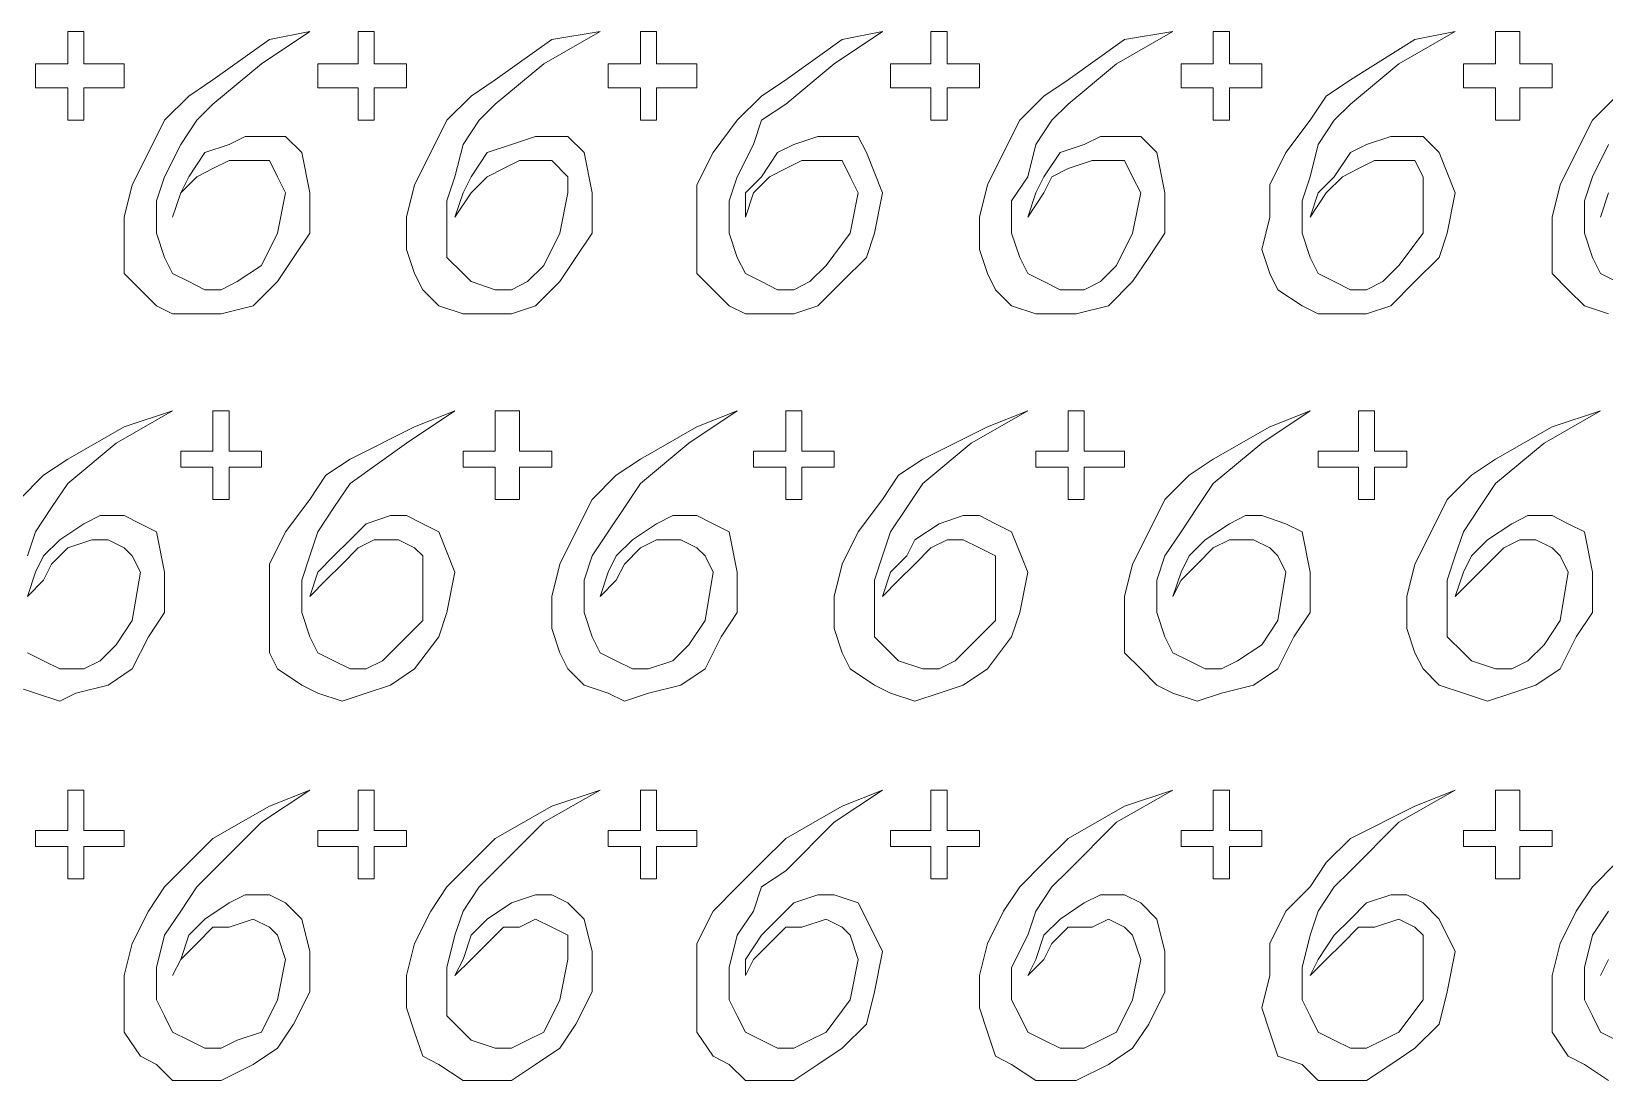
# Model space of a CAD drawing. Extents: x -66030 to 95157, y -13132 to 45879.
# Drawn here: x -6570 to -5809, y 24817 to 25325 of the extents above; entities that cross this region are included whole.
import ezdxf

# ---------------------------------------------------------------- set-up
doc = ezdxf.new("R2010")
doc.units = 0
doc.header["$LTSCALE"] = 100
doc.header["$MEASUREMENT"] = 0
doc.layers.get('0').update_dxf_attribs({"linetype": 'CONTINUOUS'})

msp = doc.modelspace()

# ---------------------------------------------------------------- linework, layer by layer
at = {"lineweight": 0}
for points in [[(-6568.48, 25309.63), (-6560.66, 25309.63), (-6552.85, 25309.63), (-6552.85, 25317.44), (-6552.85, 25325.26), (-6548.95, 25325.26), (-6545.04, 25325.26), (-6545.04, 25317.44), (-6545.04, 25309.63), (-6533.32, 25309.63), (-6525.51, 25309.63), (-6525.51, 25305.73), (-6525.51, 25297.91), (-6533.32, 25297.91), (-6545.04, 25297.91), (-6545.04, 25290.1), (-6545.04, 25282.29), (-6548.95, 25282.29), (-6552.85, 25282.29), (-6552.85, 25290.1), (-6552.85, 25297.91), (-6560.66, 25297.91), (-6568.48, 25297.91), (-6568.48, 25305.73), (-6568.48, 25309.63)], [(-6502.07, 25235.42), (-6498.17, 25247.14), (-6490.36, 25254.95), (-6482.54, 25258.85), (-6474.73, 25262.76), (-6463.02, 25262.76), (-6455.2, 25262.76), (-6451.3, 25254.95), (-6447.39, 25247.14), (-6451.3, 25227.61), (-6459.11, 25211.98), (-6470.83, 25204.17), (-6478.64, 25200.26), (-6486.45, 25200.26), (-6494.26, 25204.17), (-6502.07, 25208.08), (-6505.98, 25215.89), (-6509.89, 25227.61), (-6509.89, 25243.23), (-6505.98, 25254.95), (-6498.17, 25270.57), (-6490.36, 25282.29), (-6482.54, 25290.1), (-6459.11, 25309.63), (-6435.67, 25325.26), (-6455.2, 25321.35), (-6482.54, 25301.82), (-6494.26, 25294.01), (-6505.98, 25282.29), (-6513.79, 25266.67), (-6521.6, 25251.04), (-6525.51, 25235.42), (-6525.51, 25219.79), (-6525.51, 25208.08), (-6517.7, 25200.26), (-6509.89, 25192.45), (-6502.07, 25188.55), (-6490.36, 25188.55), (-6478.64, 25188.55), (-6463.02, 25192.45), (-6451.3, 25204.17), (-6443.49, 25215.89), (-6435.67, 25227.61), (-6435.67, 25247.14), (-6439.58, 25266.67), (-6447.39, 25274.48), (-6455.2, 25274.48), (-6466.92, 25274.48), (-6474.73, 25270.57), (-6486.45, 25266.67), (-6494.26, 25254.95), (-6498.17, 25247.14), (-6502.07, 25235.42)], [(-6431.77, 25309.63), (-6420.05, 25309.63), (-6412.24, 25309.63), (-6412.24, 25317.44), (-6412.24, 25325.26), (-6408.33, 25325.26), (-6404.43, 25325.26), (-6404.43, 25317.44), (-6404.43, 25309.63), (-6396.61, 25309.63), (-6388.8, 25309.63), (-6388.8, 25305.73), (-6388.8, 25297.91), (-6396.61, 25297.91), (-6404.43, 25297.91), (-6404.43, 25290.1), (-6404.43, 25282.29), (-6408.33, 25282.29), (-6412.24, 25282.29), (-6412.24, 25290.1), (-6412.24, 25297.91), (-6420.05, 25297.91), (-6431.77, 25297.91), (-6431.77, 25305.73), (-6431.77, 25309.63)], [(-6365.37, 25235.42), (-6357.55, 25247.14), (-6349.74, 25254.95), (-6341.93, 25258.85), (-6334.12, 25262.76), (-6326.31, 25262.76), (-6318.49, 25262.76), (-6310.68, 25254.95), (-6310.68, 25247.14), (-6314.59, 25227.61), (-6322.4, 25211.98), (-6330.21, 25204.17), (-6338.02, 25200.26), (-6345.84, 25200.26), (-6357.55, 25204.17), (-6361.46, 25208.08), (-6369.27, 25215.89), (-6369.27, 25227.61), (-6369.27, 25243.23), (-6365.37, 25254.95), (-6361.46, 25270.57), (-6353.65, 25282.29), (-6345.84, 25290.1), (-6322.4, 25309.63), (-6295.06, 25325.26), (-6318.49, 25321.35), (-6345.84, 25301.82), (-6357.55, 25294.01), (-6369.27, 25282.29), (-6377.08, 25266.67), (-6384.9, 25251.04), (-6388.8, 25235.42), (-6388.8, 25219.79), (-6384.9, 25208.08), (-6380.99, 25200.26), (-6373.18, 25192.45), (-6361.46, 25188.55), (-6349.74, 25188.55), (-6338.02, 25188.55), (-6326.31, 25192.45), (-6314.59, 25204.17), (-6306.78, 25215.89), (-6298.96, 25227.61), (-6298.96, 25247.14), (-6302.87, 25266.67), (-6310.68, 25274.48), (-6318.49, 25274.48), (-6326.31, 25274.48), (-6338.02, 25270.57), (-6349.74, 25266.67), (-6357.55, 25254.95), (-6361.46, 25247.14), (-6365.37, 25235.42)], [(-6291.15, 25309.63), (-6283.34, 25309.63), (-6275.53, 25309.63), (-6275.53, 25317.44), (-6275.53, 25325.26), (-6271.62, 25325.26), (-6267.72, 25325.26), (-6267.72, 25317.44), (-6267.72, 25309.63), (-6259.9, 25309.63), (-6248.19, 25309.63), (-6248.19, 25305.73), (-6248.19, 25297.91), (-6259.9, 25297.91), (-6267.72, 25297.91), (-6267.72, 25290.1), (-6267.72, 25282.29), (-6271.62, 25282.29), (-6275.53, 25282.29), (-6275.53, 25290.1), (-6275.53, 25297.91), (-6283.34, 25297.91), (-6291.15, 25297.91), (-6291.15, 25305.73), (-6291.15, 25309.63)], [(-6224.75, 25235.42), (-6220.85, 25247.14), (-6213.03, 25254.95), (-6205.22, 25258.85), (-6197.41, 25262.76), (-6185.69, 25262.76), (-6177.88, 25262.76), (-6173.97, 25254.95), (-6170.07, 25247.14), (-6173.97, 25227.61), (-6185.69, 25211.98), (-6193.5, 25204.17), (-6201.32, 25200.26), (-6209.13, 25200.26), (-6216.94, 25204.17), (-6224.75, 25208.08), (-6228.66, 25215.89), (-6232.56, 25227.61), (-6232.56, 25243.23), (-6228.66, 25254.95), (-6220.85, 25270.57), (-6216.94, 25282.29), (-6205.22, 25290.1), (-6181.79, 25309.63), (-6158.35, 25325.26), (-6177.88, 25321.35), (-6205.22, 25301.82), (-6216.94, 25294.01), (-6228.66, 25282.29), (-6240.37, 25266.67), (-6248.19, 25251.04), (-6248.19, 25235.42), (-6248.19, 25219.79), (-6248.19, 25208.08), (-6240.37, 25200.26), (-6232.56, 25192.45), (-6224.75, 25188.55), (-6213.03, 25188.55), (-6201.32, 25188.55), (-6189.6, 25192.45), (-6177.88, 25204.17), (-6166.16, 25215.89), (-6162.26, 25227.61), (-6158.35, 25247.14), (-6166.16, 25266.67), (-6170.07, 25274.48), (-6181.79, 25274.48), (-6189.6, 25274.48), (-6201.32, 25270.57), (-6209.13, 25266.67), (-6216.94, 25254.95), (-6224.75, 25247.14), (-6224.75, 25235.42)], [(-6154.44, 25309.63), (-6146.63, 25309.63), (-6134.91, 25309.63), (-6134.91, 25317.44), (-6134.91, 25325.26), (-6131.01, 25325.26), (-6127.1, 25325.26), (-6127.1, 25317.44), (-6127.1, 25309.63), (-6119.29, 25309.63), (-6111.48, 25309.63), (-6111.48, 25305.73), (-6111.48, 25297.91), (-6119.29, 25297.91), (-6127.1, 25297.91), (-6127.1, 25290.1), (-6127.1, 25282.29), (-6131.01, 25282.29), (-6134.91, 25282.29), (-6134.91, 25290.1), (-6134.91, 25297.91), (-6146.63, 25297.91), (-6154.44, 25297.91), (-6154.44, 25305.73), (-6154.44, 25309.63)], [(-6088.04, 25235.42), (-6080.23, 25247.14), (-6076.32, 25254.95), (-6068.51, 25258.85), (-6056.79, 25262.76), (-6048.98, 25262.76), (-6041.17, 25262.76), (-6037.26, 25254.95), (-6033.36, 25247.14), (-6037.26, 25227.61), (-6045.08, 25211.98), (-6052.89, 25204.17), (-6060.7, 25200.26), (-6072.42, 25200.26), (-6080.23, 25204.17), (-6088.04, 25208.08), (-6091.95, 25215.89), (-6095.85, 25227.61), (-6095.85, 25243.23), (-6088.04, 25254.95), (-6084.14, 25270.57), (-6076.32, 25282.29), (-6068.51, 25290.1), (-6045.08, 25309.63), (-6017.73, 25325.26), (-6041.17, 25321.35), (-6068.51, 25301.82), (-6080.23, 25294.01), (-6091.95, 25282.29), (-6099.76, 25266.67), (-6107.57, 25251.04), (-6111.48, 25235.42), (-6111.48, 25219.79), (-6107.57, 25208.08), (-6103.67, 25200.26), (-6095.85, 25192.45), (-6084.14, 25188.55), (-6076.32, 25188.55), (-6064.61, 25188.55), (-6048.98, 25192.45), (-6037.26, 25204.17), (-6029.45, 25215.89), (-6021.64, 25227.61), (-6021.64, 25247.14), (-6025.55, 25266.67), (-6033.36, 25274.48), (-6041.17, 25274.48), (-6052.89, 25274.48), (-6060.7, 25270.57), (-6072.42, 25266.67), (-6080.23, 25254.95), (-6084.14, 25247.14), (-6088.04, 25235.42)], [(-6013.83, 25309.63), (-6006.02, 25309.63), (-5998.2, 25309.63), (-5998.2, 25317.44), (-5998.2, 25325.26), (-5994.3, 25325.26), (-5990.39, 25325.26), (-5990.39, 25317.44), (-5990.39, 25309.63), (-5982.58, 25309.63), (-5974.77, 25309.63), (-5974.77, 25305.73), (-5974.77, 25297.91), (-5982.58, 25297.91), (-5990.39, 25297.91), (-5990.39, 25290.1), (-5990.39, 25282.29), (-5994.3, 25282.29), (-5998.2, 25282.29), (-5998.2, 25290.1), (-5998.2, 25297.91), (-6006.02, 25297.91), (-6013.83, 25297.91), (-6013.83, 25305.73), (-6013.83, 25309.63)], [(-5951.33, 25235.42), (-5943.52, 25247.14), (-5935.71, 25254.95), (-5927.9, 25258.85), (-5920.09, 25262.76), (-5908.37, 25262.76), (-5900.56, 25262.76), (-5896.65, 25254.95), (-5896.65, 25247.14), (-5896.65, 25227.61), (-5908.37, 25211.98), (-5916.18, 25204.17), (-5923.99, 25200.26), (-5931.8, 25200.26), (-5939.62, 25204.17), (-5947.43, 25208.08), (-5951.33, 25215.89), (-5955.24, 25227.61), (-5955.24, 25243.23), (-5951.33, 25254.95), (-5947.43, 25270.57), (-5939.62, 25282.29), (-5931.8, 25290.1), (-5908.37, 25309.63), (-5881.03, 25325.26), (-5900.56, 25321.35), (-5931.8, 25301.82), (-5943.52, 25294.01), (-5951.33, 25282.29), (-5963.05, 25266.67), (-5970.86, 25251.04), (-5970.86, 25235.42), (-5974.77, 25219.79), (-5970.86, 25208.08), (-5966.96, 25200.26), (-5955.24, 25192.45), (-5947.43, 25188.55), (-5935.71, 25188.55), (-5923.99, 25188.55), (-5912.27, 25192.45), (-5900.56, 25204.17), (-5888.84, 25215.89), (-5884.93, 25227.61), (-5881.03, 25247.14), (-5888.84, 25266.67), (-5896.65, 25274.48), (-5904.46, 25274.48), (-5912.27, 25274.48), (-5923.99, 25270.57), (-5931.8, 25266.67), (-5939.62, 25254.95), (-5947.43, 25247.14), (-5951.33, 25235.42)], [(-5877.12, 25309.63), (-5869.31, 25309.63), (-5861.5, 25309.63), (-5861.5, 25317.44), (-5861.5, 25325.26), (-5857.59, 25325.26), (-5849.78, 25325.26), (-5849.78, 25317.44), (-5849.78, 25309.63), (-5841.97, 25309.63), (-5834.15, 25309.63), (-5834.15, 25305.73), (-5834.15, 25297.91), (-5841.97, 25297.91), (-5849.78, 25297.91), (-5849.78, 25290.1), (-5849.78, 25282.29), (-5857.59, 25282.29), (-5861.5, 25282.29), (-5861.5, 25290.1), (-5861.5, 25297.91), (-5869.31, 25297.91), (-5877.12, 25297.91), (-5877.12, 25305.73), (-5877.12, 25309.63)], [(-6498.17, 25122.15), (-6490.36, 25122.15), (-6482.54, 25122.15), (-6482.54, 25133.86), (-6482.54, 25141.68), (-6478.64, 25141.68), (-6474.73, 25141.68), (-6474.73, 25133.86), (-6474.73, 25122.15), (-6466.92, 25122.15), (-6459.11, 25122.15), (-6459.11, 25118.24), (-6459.11, 25114.33), (-6466.92, 25114.33), (-6474.73, 25114.33), (-6474.73, 25106.52), (-6474.73, 25098.71), (-6478.64, 25098.71), (-6482.54, 25098.71), (-6482.54, 25106.52), (-6482.54, 25114.33), (-6490.36, 25114.33), (-6498.17, 25114.33), (-6498.17, 25118.24), (-6498.17, 25122.15)], [(-6435.67, 25051.84), (-6427.86, 25059.65), (-6420.05, 25067.46), (-6412.24, 25075.27), (-6404.43, 25079.18), (-6392.71, 25079.18), (-6384.9, 25075.27), (-6380.99, 25071.37), (-6380.99, 25063.56), (-6380.99, 25040.12), (-6392.71, 25028.4), (-6400.52, 25020.59), (-6408.33, 25016.68), (-6416.14, 25016.68), (-6423.96, 25020.59), (-6431.77, 25024.5), (-6435.67, 25032.31), (-6439.58, 25044.03), (-6439.58, 25059.65), (-6435.67, 25071.37), (-6431.77, 25083.09), (-6423.96, 25094.8), (-6416.14, 25106.52), (-6388.8, 25126.05), (-6365.37, 25141.68), (-6384.9, 25133.86), (-6416.14, 25118.24), (-6427.86, 25110.43), (-6435.67, 25098.71), (-6447.39, 25083.09), (-6455.2, 25067.46), (-6455.2, 25051.84), (-6455.2, 25036.21), (-6455.2, 25024.5), (-6451.3, 25016.68), (-6439.58, 25008.87), (-6431.77, 25004.97), (-6420.05, 25001.06), (-6408.33, 25004.97), (-6396.61, 25008.87), (-6384.9, 25016.68), (-6373.18, 25032.31), (-6369.27, 25044.03), (-6365.37, 25063.56), (-6373.18, 25083.09), (-6380.99, 25086.99), (-6388.8, 25090.9), (-6396.61, 25090.9), (-6408.33, 25086.99), (-6416.14, 25079.18), (-6423.96, 25071.37), (-6431.77, 25063.56), (-6435.67, 25051.84)], [(-6361.46, 25122.15), (-6353.65, 25122.15), (-6345.84, 25122.15), (-6345.84, 25133.86), (-6345.84, 25141.68), (-6338.02, 25141.68), (-6334.12, 25141.68), (-6334.12, 25133.86), (-6334.12, 25122.15), (-6326.31, 25122.15), (-6318.49, 25122.15), (-6318.49, 25118.24), (-6318.49, 25114.33), (-6326.31, 25114.33), (-6334.12, 25114.33), (-6334.12, 25106.52), (-6334.12, 25098.71), (-6338.02, 25098.71), (-6345.84, 25098.71), (-6345.84, 25106.52), (-6345.84, 25114.33), (-6353.65, 25114.33), (-6361.46, 25114.33), (-6361.46, 25118.24), (-6361.46, 25122.15)], [(-6295.06, 25051.84), (-6287.25, 25059.65), (-6283.34, 25067.46), (-6275.53, 25075.27), (-6267.72, 25079.18), (-6256, 25079.18), (-6248.19, 25075.27), (-6244.28, 25071.37), (-6240.37, 25063.56), (-6244.28, 25040.12), (-6252.09, 25028.4), (-6259.9, 25020.59), (-6271.62, 25016.68), (-6279.43, 25016.68), (-6287.25, 25020.59), (-6295.06, 25024.5), (-6298.96, 25032.31), (-6302.87, 25044.03), (-6302.87, 25059.65), (-6298.96, 25071.37), (-6291.15, 25083.09), (-6283.34, 25094.8), (-6275.53, 25106.52), (-6252.09, 25126.05), (-6228.66, 25141.68), (-6248.19, 25133.86), (-6275.53, 25118.24), (-6287.25, 25110.43), (-6298.96, 25098.71), (-6306.78, 25083.09), (-6314.59, 25067.46), (-6318.49, 25051.84), (-6318.49, 25036.21), (-6314.59, 25024.5), (-6310.68, 25016.68), (-6302.87, 25008.87), (-6291.15, 25004.97), (-6283.34, 25001.06), (-6271.62, 25004.97), (-6256, 25008.87), (-6244.28, 25016.68), (-6236.47, 25032.31), (-6228.66, 25044.03), (-6228.66, 25063.56), (-6232.56, 25083.09), (-6240.37, 25086.99), (-6248.19, 25090.9), (-6259.9, 25090.9), (-6267.72, 25086.99), (-6279.43, 25079.18), (-6287.25, 25071.37), (-6291.15, 25063.56), (-6295.06, 25051.84)], [(-6220.85, 25122.15), (-6213.03, 25122.15), (-6205.22, 25122.15), (-6205.22, 25133.86), (-6205.22, 25141.68), (-6201.32, 25141.68), (-6197.41, 25141.68), (-6197.41, 25133.86), (-6197.41, 25122.15), (-6189.6, 25122.15), (-6181.79, 25122.15), (-6181.79, 25118.24), (-6181.79, 25114.33), (-6189.6, 25114.33), (-6197.41, 25114.33), (-6197.41, 25106.52), (-6197.41, 25098.71), (-6201.32, 25098.71), (-6205.22, 25098.71), (-6205.22, 25106.52), (-6205.22, 25114.33), (-6213.03, 25114.33), (-6220.85, 25114.33), (-6220.85, 25118.24), (-6220.85, 25122.15)], [(-6158.35, 25051.84), (-6150.54, 25059.65), (-6142.73, 25067.46), (-6134.91, 25075.27), (-6127.1, 25079.18), (-6119.29, 25079.18), (-6111.48, 25075.27), (-6103.67, 25071.37), (-6103.67, 25063.56), (-6103.67, 25040.12), (-6115.38, 25028.4), (-6123.2, 25020.59), (-6131.01, 25016.68), (-6138.82, 25016.68), (-6150.54, 25020.59), (-6154.44, 25024.5), (-6162.26, 25032.31), (-6162.26, 25044.03), (-6162.26, 25059.65), (-6158.35, 25071.37), (-6154.44, 25083.09), (-6146.63, 25094.8), (-6138.82, 25106.52), (-6115.38, 25126.05), (-6088.04, 25141.68), (-6107.57, 25133.86), (-6138.82, 25118.24), (-6150.54, 25110.43), (-6158.35, 25098.71), (-6170.07, 25083.09), (-6177.88, 25067.46), (-6181.79, 25051.84), (-6181.79, 25036.21), (-6177.88, 25024.5), (-6173.97, 25016.68), (-6162.26, 25008.87), (-6154.44, 25004.97), (-6142.73, 25001.06), (-6131.01, 25004.97), (-6119.29, 25008.87), (-6107.57, 25016.68), (-6095.85, 25032.31), (-6091.95, 25044.03), (-6088.04, 25063.56), (-6095.85, 25083.09), (-6103.67, 25086.99), (-6111.48, 25090.9), (-6119.29, 25090.9), (-6131.01, 25086.99), (-6142.73, 25079.18), (-6146.63, 25071.37), (-6154.44, 25063.56), (-6158.35, 25051.84)], [(-6084.14, 25122.15), (-6076.32, 25122.15), (-6068.51, 25122.15), (-6068.51, 25133.86), (-6068.51, 25141.68), (-6064.61, 25141.68), (-6060.7, 25141.68), (-6060.7, 25133.86), (-6060.7, 25122.15), (-6048.98, 25122.15), (-6041.17, 25122.15), (-6041.17, 25118.24), (-6041.17, 25114.33), (-6048.98, 25114.33), (-6060.7, 25114.33), (-6060.7, 25106.52), (-6060.7, 25098.71), (-6064.61, 25098.71), (-6068.51, 25098.71), (-6068.51, 25106.52), (-6068.51, 25114.33), (-6076.32, 25114.33), (-6084.14, 25114.33), (-6084.14, 25118.24), (-6084.14, 25122.15)], [(-6017.73, 25051.84), (-6013.83, 25059.65), (-6006.02, 25067.46), (-5998.2, 25075.27), (-5990.39, 25079.18), (-5978.68, 25079.18), (-5970.86, 25075.27), (-5966.96, 25071.37), (-5963.05, 25063.56), (-5966.96, 25040.12), (-5974.77, 25028.4), (-5986.49, 25020.59), (-5994.3, 25016.68), (-6002.11, 25016.68), (-6009.92, 25020.59), (-6017.73, 25024.5), (-6021.64, 25032.31), (-6025.55, 25044.03), (-6025.55, 25059.65), (-6021.64, 25071.37), (-6013.83, 25083.09), (-6006.02, 25094.8), (-5998.2, 25106.52), (-5974.77, 25126.05), (-5951.33, 25141.68), (-5970.86, 25133.86), (-5998.2, 25118.24), (-6009.92, 25110.43), (-6021.64, 25098.71), (-6029.45, 25083.09), (-6037.26, 25067.46), (-6041.17, 25051.84), (-6041.17, 25036.21), (-6041.17, 25024.5), (-6033.36, 25016.68), (-6025.55, 25008.87), (-6017.73, 25004.97), (-6006.02, 25001.06), (-5994.3, 25004.97), (-5978.68, 25008.87), (-5966.96, 25016.68), (-5959.15, 25032.31), (-5951.33, 25044.03), (-5951.33, 25063.56), (-5955.24, 25083.09), (-5963.05, 25086.99), (-5974.77, 25090.9), (-5982.58, 25090.9), (-5990.39, 25086.99), (-6002.11, 25079.18), (-6009.92, 25071.37), (-6013.83, 25063.56), (-6017.73, 25051.84)], [(-5947.43, 25122.15), (-5935.71, 25122.15), (-5927.9, 25122.15), (-5927.9, 25133.86), (-5927.9, 25141.68), (-5923.99, 25141.68), (-5920.09, 25141.68), (-5920.09, 25133.86), (-5920.09, 25122.15), (-5912.27, 25122.15), (-5904.46, 25122.15), (-5904.46, 25118.24), (-5904.46, 25114.33), (-5912.27, 25114.33), (-5920.09, 25114.33), (-5920.09, 25106.52), (-5920.09, 25098.71), (-5923.99, 25098.71), (-5927.9, 25098.71), (-5927.9, 25106.52), (-5927.9, 25114.33), (-5935.71, 25114.33), (-5947.43, 25114.33), (-5947.43, 25118.24), (-5947.43, 25122.15)], [(-5881.03, 25051.84), (-5873.21, 25059.65), (-5865.4, 25067.46), (-5857.59, 25075.27), (-5849.78, 25079.18), (-5841.97, 25079.18), (-5834.15, 25075.27), (-5830.25, 25071.37), (-5826.34, 25063.56), (-5830.25, 25040.12), (-5838.06, 25028.4), (-5845.87, 25020.59), (-5853.68, 25016.68), (-5861.5, 25016.68), (-5873.21, 25020.59), (-5877.12, 25024.5), (-5884.93, 25032.31), (-5884.93, 25044.03), (-5884.93, 25059.65), (-5881.03, 25071.37), (-5877.12, 25083.09), (-5869.31, 25094.8), (-5861.5, 25106.52), (-5838.06, 25126.05), (-5810.72, 25141.68), (-5834.15, 25133.86), (-5861.5, 25118.24), (-5873.21, 25110.43), (-5884.93, 25098.71), (-5892.74, 25083.09), (-5900.56, 25067.46), (-5904.46, 25051.84), (-5904.46, 25036.21), (-5900.56, 25024.5), (-5896.65, 25016.68), (-5888.84, 25008.87), (-5877.12, 25004.97), (-5865.4, 25001.06), (-5853.68, 25004.97), (-5841.97, 25008.87), (-5830.25, 25016.68), (-5822.44, 25032.31), (-5814.62, 25044.03), (-5814.62, 25063.56), (-5818.53, 25083.09), (-5826.34, 25086.99), (-5834.15, 25090.9), (-5845.87, 25090.9), (-5853.68, 25086.99), (-5865.4, 25079.18), (-5873.21, 25071.37), (-5877.12, 25063.56), (-5881.03, 25051.84)], [(-6568.48, 24938.57), (-6560.66, 24938.57), (-6552.85, 24938.57), (-6552.85, 24946.38), (-6552.85, 24958.09), (-6548.95, 24958.09), (-6545.04, 24958.09), (-6545.04, 24946.38), (-6545.04, 24938.57), (-6533.32, 24938.57), (-6525.51, 24938.57), (-6525.51, 24934.66), (-6525.51, 24930.75), (-6533.32, 24930.75), (-6545.04, 24930.75), (-6545.04, 24922.94), (-6545.04, 24915.13), (-6548.95, 24915.13), (-6552.85, 24915.13), (-6552.85, 24922.94), (-6552.85, 24930.75), (-6560.66, 24930.75), (-6568.48, 24930.75), (-6568.48, 24934.66), (-6568.48, 24938.57)], [(-6502.07, 24868.26), (-6498.17, 24876.07), (-6490.36, 24883.88), (-6482.54, 24891.69), (-6474.73, 24891.69), (-6463.02, 24895.6), (-6455.2, 24891.69), (-6451.3, 24887.79), (-6447.39, 24876.07), (-6451.3, 24856.54), (-6459.11, 24840.92), (-6470.83, 24837.01), (-6478.64, 24833.1), (-6486.45, 24833.1), (-6494.26, 24837.01), (-6502.07, 24840.92), (-6505.98, 24848.73), (-6509.89, 24856.54), (-6509.89, 24872.16), (-6505.98, 24887.79), (-6498.17, 24899.51), (-6490.36, 24911.22), (-6482.54, 24919.04), (-6459.11, 24942.47), (-6435.67, 24958.09), (-6455.2, 24950.28), (-6482.54, 24934.66), (-6494.26, 24922.94), (-6505.98, 24911.22), (-6513.79, 24899.51), (-6521.6, 24883.88), (-6525.51, 24868.26), (-6525.51, 24852.63), (-6525.51, 24840.92), (-6517.7, 24829.2), (-6509.89, 24825.29), (-6502.07, 24817.48), (-6490.36, 24817.48), (-6478.64, 24817.48), (-6463.02, 24825.29), (-6451.3, 24833.1), (-6443.49, 24844.82), (-6435.67, 24860.45), (-6435.67, 24879.98), (-6439.58, 24895.6), (-6447.39, 24903.41), (-6455.2, 24907.32), (-6466.92, 24907.32), (-6474.73, 24903.41), (-6486.45, 24895.6), (-6494.26, 24887.79), (-6498.17, 24876.07), (-6502.07, 24868.26)], [(-6431.77, 24938.57), (-6420.05, 24938.57), (-6412.24, 24938.57), (-6412.24, 24946.38), (-6412.24, 24958.09), (-6408.33, 24958.09), (-6404.43, 24958.09), (-6404.43, 24946.38), (-6404.43, 24938.57), (-6396.61, 24938.57), (-6388.8, 24938.57), (-6388.8, 24934.66), (-6388.8, 24930.75), (-6396.61, 24930.75), (-6404.43, 24930.75), (-6404.43, 24922.94), (-6404.43, 24915.13), (-6408.33, 24915.13), (-6412.24, 24915.13), (-6412.24, 24922.94), (-6412.24, 24930.75), (-6420.05, 24930.75), (-6431.77, 24930.75), (-6431.77, 24934.66), (-6431.77, 24938.57)], [(-6365.37, 24868.26), (-6357.55, 24876.07), (-6349.74, 24883.88), (-6341.93, 24891.69), (-6334.12, 24891.69), (-6326.31, 24895.6), (-6318.49, 24891.69), (-6310.68, 24887.79), (-6310.68, 24876.07), (-6314.59, 24856.54), (-6322.4, 24840.92), (-6330.21, 24837.01), (-6338.02, 24833.1), (-6345.84, 24833.1), (-6357.55, 24837.01), (-6361.46, 24840.92), (-6369.27, 24848.73), (-6369.27, 24856.54), (-6369.27, 24872.16), (-6365.37, 24887.79), (-6361.46, 24899.51), (-6353.65, 24911.22), (-6345.84, 24919.04), (-6322.4, 24942.47), (-6295.06, 24958.09), (-6318.49, 24950.28), (-6345.84, 24934.66), (-6357.55, 24922.94), (-6369.27, 24911.22), (-6377.08, 24899.51), (-6384.9, 24883.88), (-6388.8, 24868.26), (-6388.8, 24852.63), (-6384.9, 24840.92), (-6380.99, 24829.2), (-6373.18, 24825.29), (-6361.46, 24817.48), (-6349.74, 24817.48), (-6338.02, 24817.48), (-6326.31, 24825.29), (-6314.59, 24833.1), (-6306.78, 24844.82), (-6298.96, 24860.45), (-6298.96, 24879.98), (-6302.87, 24895.6), (-6310.68, 24903.41), (-6318.49, 24907.32), (-6326.31, 24907.32), (-6338.02, 24903.41), (-6349.74, 24895.6), (-6357.55, 24887.79), (-6361.46, 24876.07), (-6365.37, 24868.26)], [(-6291.15, 24938.57), (-6283.34, 24938.57), (-6275.53, 24938.57), (-6275.53, 24946.38), (-6275.53, 24958.09), (-6271.62, 24958.09), (-6267.72, 24958.09), (-6267.72, 24946.38), (-6267.72, 24938.57), (-6259.9, 24938.57), (-6248.19, 24938.57), (-6248.19, 24934.66), (-6248.19, 24930.75), (-6259.9, 24930.75), (-6267.72, 24930.75), (-6267.72, 24922.94), (-6267.72, 24915.13), (-6271.62, 24915.13), (-6275.53, 24915.13), (-6275.53, 24922.94), (-6275.53, 24930.75), (-6283.34, 24930.75), (-6291.15, 24930.75), (-6291.15, 24934.66), (-6291.15, 24938.57)], [(-6224.75, 24868.26), (-6220.85, 24876.07), (-6213.03, 24883.88), (-6205.22, 24891.69), (-6197.41, 24891.69), (-6185.69, 24895.6), (-6177.88, 24891.69), (-6173.97, 24887.79), (-6170.07, 24876.07), (-6173.97, 24856.54), (-6185.69, 24840.92), (-6193.5, 24837.01), (-6201.32, 24833.1), (-6209.13, 24833.1), (-6216.94, 24837.01), (-6224.75, 24840.92), (-6228.66, 24848.73), (-6232.56, 24856.54), (-6232.56, 24872.16), (-6228.66, 24887.79), (-6220.85, 24899.51), (-6216.94, 24911.22), (-6205.22, 24919.04), (-6181.79, 24942.47), (-6158.35, 24958.09), (-6177.88, 24950.28), (-6205.22, 24934.66), (-6216.94, 24922.94), (-6228.66, 24911.22), (-6240.37, 24899.51), (-6248.19, 24883.88), (-6248.19, 24868.26), (-6248.19, 24852.63), (-6248.19, 24840.92), (-6240.37, 24829.2), (-6232.56, 24825.29), (-6224.75, 24817.48), (-6213.03, 24817.48), (-6201.32, 24817.48), (-6189.6, 24825.29), (-6177.88, 24833.1), (-6166.16, 24844.82), (-6162.26, 24860.45), (-6158.35, 24879.98), (-6166.16, 24895.6), (-6170.07, 24903.41), (-6181.79, 24907.32), (-6189.6, 24907.32), (-6201.32, 24903.41), (-6209.13, 24895.6), (-6216.94, 24887.79), (-6224.75, 24876.07), (-6224.75, 24868.26)], [(-6154.44, 24938.57), (-6146.63, 24938.57), (-6134.91, 24938.57), (-6134.91, 24946.38), (-6134.91, 24958.09), (-6131.01, 24958.09), (-6127.1, 24958.09), (-6127.1, 24946.38), (-6127.1, 24938.57), (-6119.29, 24938.57), (-6111.48, 24938.57), (-6111.48, 24934.66), (-6111.48, 24930.75), (-6119.29, 24930.75), (-6127.1, 24930.75), (-6127.1, 24922.94), (-6127.1, 24915.13), (-6131.01, 24915.13), (-6134.91, 24915.13), (-6134.91, 24922.94), (-6134.91, 24930.75), (-6146.63, 24930.75), (-6154.44, 24930.75), (-6154.44, 24934.66), (-6154.44, 24938.57)], [(-6088.04, 24868.26), (-6080.23, 24876.07), (-6076.32, 24883.88), (-6068.51, 24891.69), (-6056.79, 24891.69), (-6048.98, 24895.6), (-6041.17, 24891.69), (-6037.26, 24887.79), (-6033.36, 24876.07), (-6037.26, 24856.54), (-6045.08, 24840.92), (-6052.89, 24837.01), (-6060.7, 24833.1), (-6072.42, 24833.1), (-6080.23, 24837.01), (-6088.04, 24840.92), (-6091.95, 24848.73), (-6095.85, 24856.54), (-6095.85, 24872.16), (-6088.04, 24887.79), (-6084.14, 24899.51), (-6076.32, 24911.22), (-6068.51, 24919.04), (-6045.08, 24942.47), (-6017.73, 24958.09), (-6041.17, 24950.28), (-6068.51, 24934.66), (-6080.23, 24922.94), (-6091.95, 24911.22), (-6099.76, 24899.51), (-6107.57, 24883.88), (-6111.48, 24868.26), (-6111.48, 24852.63), (-6107.57, 24840.92), (-6103.67, 24829.2), (-6095.85, 24825.29), (-6084.14, 24817.48), (-6076.32, 24817.48), (-6064.61, 24817.48), (-6048.98, 24825.29), (-6037.26, 24833.1), (-6029.45, 24844.82), (-6021.64, 24860.45), (-6021.64, 24879.98), (-6025.55, 24895.6), (-6033.36, 24903.41), (-6041.17, 24907.32), (-6052.89, 24907.32), (-6060.7, 24903.41), (-6072.42, 24895.6), (-6080.23, 24887.79), (-6084.14, 24876.07), (-6088.04, 24868.26)], [(-6013.83, 24938.57), (-6006.02, 24938.57), (-5998.2, 24938.57), (-5998.2, 24946.38), (-5998.2, 24958.09), (-5994.3, 24958.09), (-5990.39, 24958.09), (-5990.39, 24946.38), (-5990.39, 24938.57), (-5982.58, 24938.57), (-5974.77, 24938.57), (-5974.77, 24934.66), (-5974.77, 24930.75), (-5982.58, 24930.75), (-5990.39, 24930.75), (-5990.39, 24922.94), (-5990.39, 24915.13), (-5994.3, 24915.13), (-5998.2, 24915.13), (-5998.2, 24922.94), (-5998.2, 24930.75), (-6006.02, 24930.75), (-6013.83, 24930.75), (-6013.83, 24934.66), (-6013.83, 24938.57)], [(-5951.33, 24868.26), (-5943.52, 24876.07), (-5935.71, 24883.88), (-5927.9, 24891.69), (-5920.09, 24891.69), (-5908.37, 24895.6), (-5900.56, 24891.69), (-5896.65, 24887.79), (-5896.65, 24876.07), (-5896.65, 24856.54), (-5908.37, 24840.92), (-5916.18, 24837.01), (-5923.99, 24833.1), (-5931.8, 24833.1), (-5939.62, 24837.01), (-5947.43, 24840.92), (-5951.33, 24848.73), (-5955.24, 24856.54), (-5955.24, 24872.16), (-5951.33, 24887.79), (-5947.43, 24899.51), (-5939.62, 24911.22), (-5931.8, 24919.04), (-5908.37, 24942.47), (-5881.03, 24958.09), (-5900.56, 24950.28), (-5931.8, 24934.66), (-5943.52, 24922.94), (-5951.33, 24911.22), (-5963.05, 24899.51), (-5970.86, 24883.88), (-5970.86, 24868.26), (-5974.77, 24852.63), (-5970.86, 24840.92), (-5966.96, 24829.2), (-5955.24, 24825.29), (-5947.43, 24817.48), (-5935.71, 24817.48), (-5923.99, 24817.48), (-5912.27, 24825.29), (-5900.56, 24833.1), (-5888.84, 24844.82), (-5884.93, 24860.45), (-5881.03, 24879.98), (-5888.84, 24895.6), (-5896.65, 24903.41), (-5904.46, 24907.32), (-5912.27, 24907.32), (-5923.99, 24903.41), (-5931.8, 24895.6), (-5939.62, 24887.79), (-5947.43, 24876.07), (-5951.33, 24868.26)], [(-5877.12, 24938.57), (-5869.31, 24938.57), (-5861.5, 24938.57), (-5861.5, 24946.38), (-5861.5, 24958.09), (-5857.59, 24958.09), (-5849.78, 24958.09), (-5849.78, 24946.38), (-5849.78, 24938.57), (-5841.97, 24938.57), (-5834.15, 24938.57), (-5834.15, 24934.66), (-5834.15, 24930.75), (-5841.97, 24930.75), (-5849.78, 24930.75), (-5849.78, 24922.94), (-5849.78, 24915.13), (-5857.59, 24915.13), (-5861.5, 24915.13), (-5861.5, 24922.94), (-5861.5, 24930.75), (-5869.31, 24930.75), (-5877.12, 24930.75), (-5877.12, 24934.66), (-5877.12, 24938.57)]]:
    msp.add_lwpolyline(points, close=True, dxfattribs=at)
for points in [[(-5802.91, 25294.01), (-5814.62, 25282.29), (-5822.44, 25266.67), (-5830.25, 25251.04), (-5834.15, 25235.42), (-5834.15, 25219.79), (-5834.15, 25208.08), (-5826.34, 25200.26), (-5818.53, 25192.45), (-5806.81, 25188.55)], [(-5802.91, 25204.17), (-5810.72, 25208.08), (-5814.62, 25215.89), (-5818.53, 25227.61), (-5818.53, 25243.23), (-5814.62, 25254.95), (-5806.81, 25270.57)], [(-5806.81, 25247.14), (-5810.72, 25235.42), (-5810.72, 25235.42), (-5806.81, 25247.14)], [(-6572.38, 25071.37), (-6568.48, 25083.09), (-6560.66, 25094.8), (-6552.85, 25106.52), (-6529.42, 25126.05), (-6502.07, 25141.68), (-6525.51, 25133.86), (-6552.85, 25118.24), (-6564.57, 25110.43), (-6576.29, 25098.71)], [(-6580.19, 25008.87), (-6568.48, 25004.97), (-6556.76, 25001.06), (-6548.95, 25004.97), (-6533.32, 25008.87), (-6521.6, 25016.68), (-6513.79, 25032.31), (-6505.98, 25044.03), (-6505.98, 25063.56), (-6509.89, 25083.09), (-6517.7, 25086.99), (-6525.51, 25090.9), (-6537.23, 25090.9), (-6545.04, 25086.99), (-6556.76, 25079.18), (-6564.57, 25071.37), (-6568.48, 25063.56), (-6572.38, 25051.84)], [(-6572.38, 25051.84), (-6564.57, 25059.65), (-6560.66, 25067.46), (-6552.85, 25075.27), (-6541.13, 25079.18), (-6533.32, 25079.18), (-6525.51, 25075.27), (-6521.6, 25071.37), (-6517.7, 25063.56), (-6521.6, 25040.12), (-6529.42, 25028.4), (-6537.23, 25020.59), (-6545.04, 25016.68), (-6556.76, 25016.68), (-6564.57, 25020.59), (-6572.38, 25024.5)], [(-5802.91, 24922.94), (-5814.62, 24911.22), (-5822.44, 24899.51), (-5830.25, 24883.88), (-5834.15, 24868.26), (-5834.15, 24852.63), (-5834.15, 24840.92), (-5826.34, 24829.2), (-5818.53, 24825.29), (-5806.81, 24817.48)], [(-5802.91, 24837.01), (-5810.72, 24840.92), (-5814.62, 24848.73), (-5818.53, 24856.54), (-5818.53, 24872.16), (-5814.62, 24887.79), (-5806.81, 24899.51)], [(-5806.81, 24876.07), (-5810.72, 24868.26), (-5810.72, 24868.26), (-5806.81, 24876.07)]]:
    msp.add_lwpolyline(points, dxfattribs=at)

doc.saveas('drawing.dxf')
